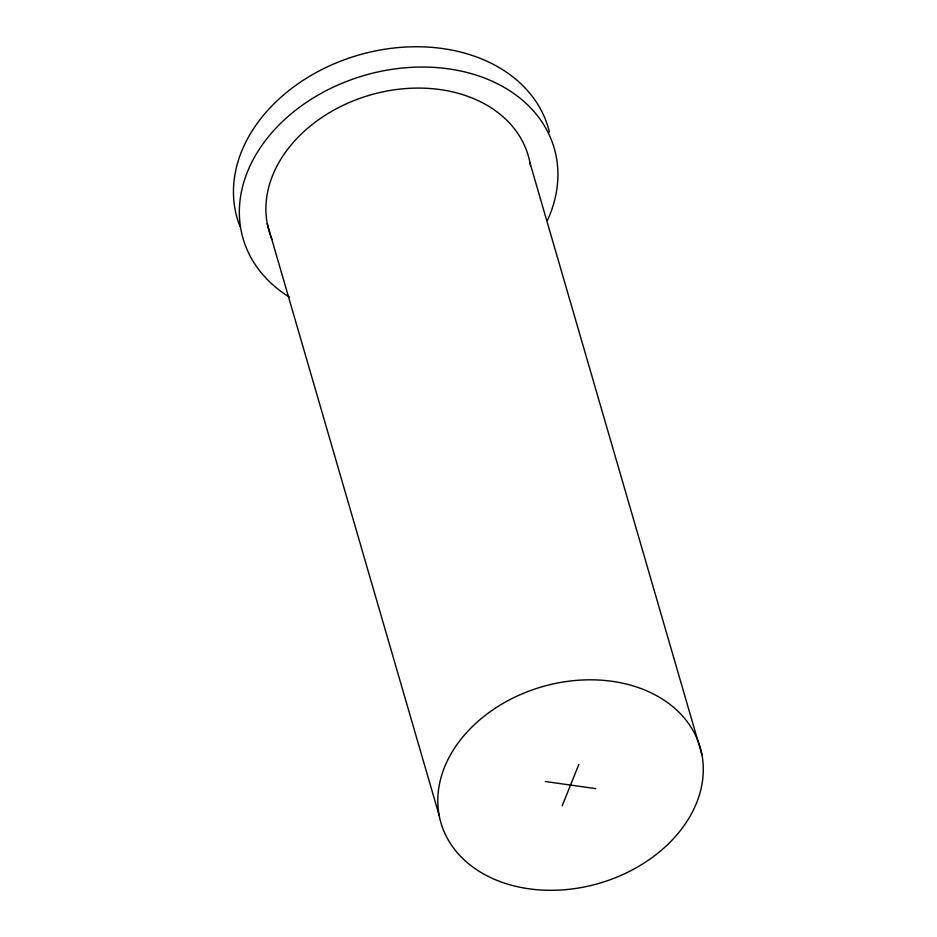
<?xml version="1.0" encoding="UTF-8"?>
<svg xmlns="http://www.w3.org/2000/svg" width="937" height="937" viewBox="0 0 937 937"><rect width="100%" height="100%" fill="white"/><g stroke="black" fill="none" stroke-linecap="round" stroke-linejoin="round"><path stroke-width="1.41" d="M562.212 805.82L578.867 764.323M545.334 781.517L595.756 788.626M530.014 163.003L701.93 754.742A134.998 102.344 -16.2 0 1 521.253 887.515A134.998 102.344 -16.2 0 1 488.446 712.952A134.998 102.344 -16.2 0 1 701.93 754.742M267.244 223.662L439.16 815.401M239.919 226.297A161.996 122.817 -16.2 0 1 355.837 55.892A161.996 122.817 -16.2 0 1 549.41 132.047M289.31 297.064A161.996 122.817 -16.2 0 1 269.575 135.338A161.996 122.817 -16.2 0 1 474.462 74.573A161.996 122.817 -16.2 0 1 547.36 220.523M271.988 239.439A134.998 102.344 -16.2 0 1 370.911 94.813A134.998 102.344 -16.2 0 1 530.471 165.72"/></g></svg>
